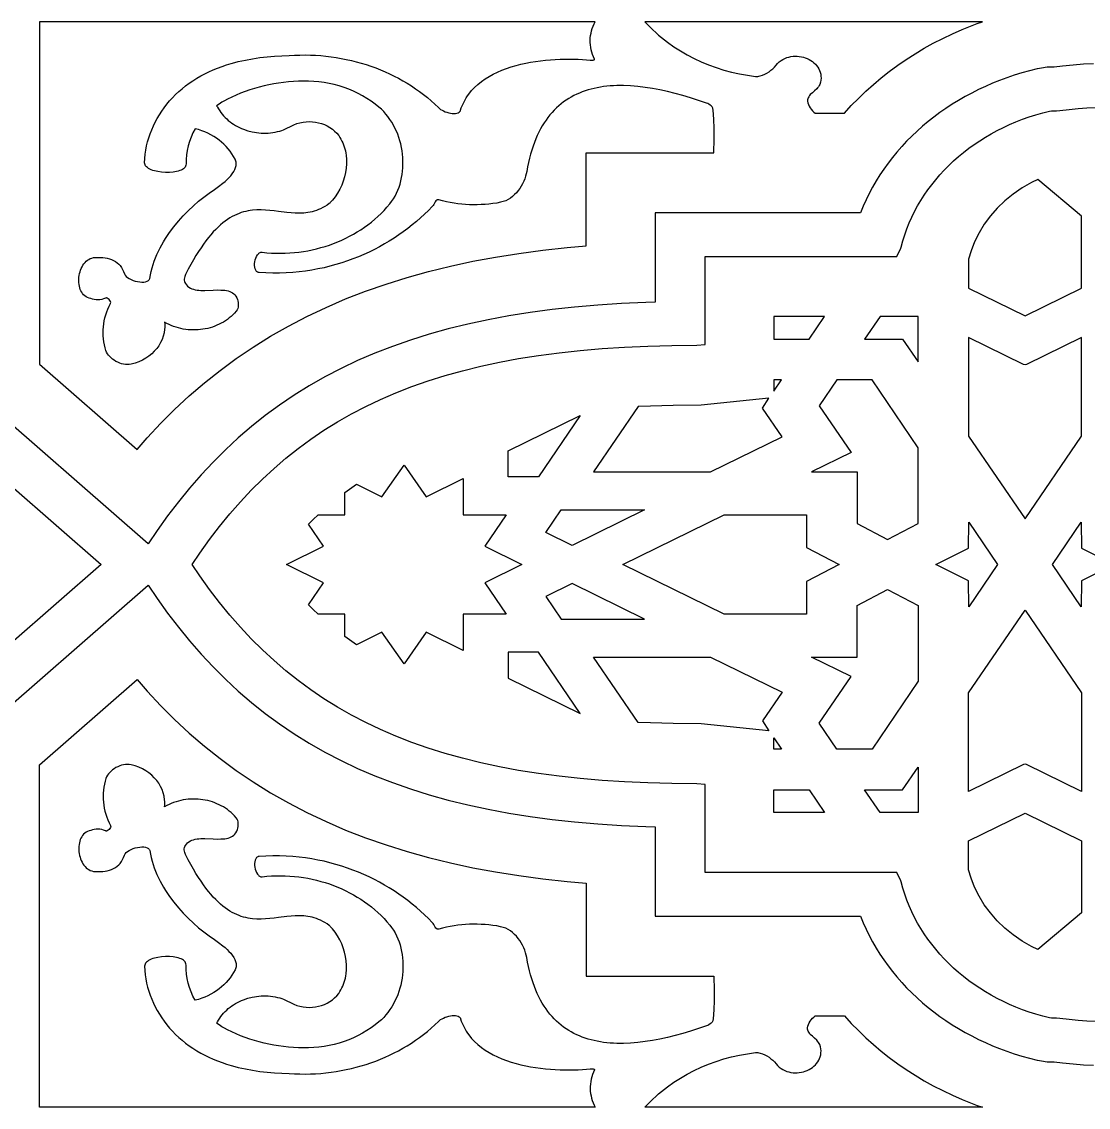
# Model space of a CAD drawing. Extents: x -305 to 314, y 31 to 146.
# Drawn here: x -42.9 to 46.2, y 38.2 to 128.9 of the extents above; entities that cross this region are included whole.
import ezdxf

# ---------------------------------------------------------------- set-up
doc = ezdxf.new("R2010")
doc.units = 0
doc.layers.add('LAYER_1', color=18, linetype='CONTINUOUS')

msp = doc.modelspace()

# ---------------------------------------------------------------- linework, layer by layer
at = {"layer": 'LAYER_1'}
for points in [[(-32.623, 117.148), (-32.604, 117.506), (-32.568, 117.861), (-32.517, 118.213), (-32.45, 118.56), (-32.367, 118.904), (-32.27, 119.243), (-32.158, 119.577), (-32.031, 119.906), (-31.891, 120.229), (-31.736, 120.547), (-31.568, 120.859), (-31.386, 121.164), (-31.192, 121.463), (-30.984, 121.754), (-30.764, 122.039), (-30.532, 122.315), (-30.288, 122.584), (-30.032, 122.844), (-29.765, 123.096), (-29.486, 123.339), (-29.197, 123.572), (-28.897, 123.796), (-28.587, 124.01), (-28.267, 124.214), (-27.937, 124.408), (-27.597, 124.591), (-27.248, 124.762), (-26.891, 124.922), (-26.525, 125.071), (-26.15, 125.207), (-25.767, 125.331), (-25.377, 125.442), (-25.086, 125.526), (-24.792, 125.603), (-24.198, 125.738), (-23.597, 125.849), (-22.989, 125.937), (-22.377, 126.006), (-21.763, 126.057), (-21.148, 126.092), (-20.534, 126.113), (-20.093, 126.14), (-19.653, 126.155), (-19.214, 126.159), (-18.776, 126.152), (-18.34, 126.133), (-17.906, 126.104), (-17.473, 126.064), (-17.043, 126.012), (-16.616, 125.95), (-16.191, 125.878), (-15.769, 125.795), (-15.351, 125.701), (-14.936, 125.597), (-14.525, 125.483), (-14.119, 125.358), (-13.716, 125.224), (-13.318, 125.079), (-12.925, 124.925), (-12.537, 124.76), (-12.155, 124.586), (-11.778, 124.402), (-11.407, 124.209), (-11.042, 124.006), (-10.683, 123.793), (-10.331, 123.571), (-9.986, 123.34), (-9.648, 123.1), (-9.318, 122.851), (-8.995, 122.593), (-8.68, 122.326), (-8.373, 122.05), (-8.075, 121.766), (-7.992, 121.688), (-7.891, 121.613), (-7.774, 121.543), (-7.645, 121.479), (-7.507, 121.421), (-7.362, 121.372), (-7.214, 121.331), (-7.065, 121.301), (-6.919, 121.281), (-6.779, 121.274), (-6.648, 121.28), (-6.528, 121.3), (-6.423, 121.336), (-6.335, 121.389), (-6.269, 121.459), (-6.244, 121.501), (-6.225, 121.547), (-6.164, 121.732), (-6.096, 121.912), (-6.021, 122.086), (-5.938, 122.256), (-5.85, 122.421), (-5.754, 122.582), (-5.652, 122.737), (-5.545, 122.888), (-5.311, 123.177), (-5.055, 123.447), (-4.779, 123.7), (-4.483, 123.937), (-4.169, 124.157), (-3.839, 124.361), (-3.494, 124.549), (-3.135, 124.722), (-2.764, 124.881), (-2.383, 125.025), (-1.992, 125.156), (-1.594, 125.274), (-1.19, 125.378), (-0.781, 125.471), (-0.369, 125.551), (0.045, 125.621), (0.459, 125.679), (0.872, 125.726), (1.283, 125.764), (1.689, 125.792), (2.09, 125.811), (2.483, 125.821), (2.869, 125.823), (3.244, 125.817), (3.607, 125.804), (3.958, 125.784), (4.294, 125.757), (4.615, 125.725), (4.727, 125.72), (4.854, 125.729), (4.908, 125.74), (4.948, 125.758), (4.969, 125.783), (4.965, 125.816), (4.876, 126.008), (4.8, 126.202), (4.736, 126.399), (4.685, 126.597), (4.646, 126.796), (4.62, 126.996), (4.606, 127.196), (4.605, 127.396), (4.615, 127.595), (4.638, 127.794), (4.672, 127.99), (4.718, 128.185), (4.776, 128.378), (4.846, 128.568), (4.927, 128.754), (5.02, 128.937), (-41.406, 128.935), (-41.406, 100.319), (-33.254, 93.202), (-32.404, 94.176), (-31.28, 95.378), (-30.111, 96.542), (-28.895, 97.668), (-27.632, 98.753), (-26.321, 99.795), (-24.962, 100.793), (-23.555, 101.745), (-22.101, 102.65), (-20.601, 103.505), (-19.056, 104.31), (-17.467, 105.065), (-15.835, 105.767), (-14.162, 106.419), (-12.448, 107.019), (-10.695, 107.568), (-8.903, 108.067), (-7.073, 108.517), (-5.203, 108.919), (-3.296, 109.274), (-1.348, 109.582), (0.639, 109.847), (2.668, 110.067), (4.281, 110.206), (4.281, 117.979), (14.946, 117.979), (14.954, 119.157), (14.952, 120.062), (14.939, 120.733), (14.915, 121.207), (14.881, 121.522), (14.836, 121.718), (14.81, 121.782), (14.782, 121.83), (14.717, 121.899), (14.626, 121.97), (14.528, 122.035), (14.423, 122.091), (14.313, 122.136), (13.652, 122.362), (12.996, 122.572), (12.344, 122.766), (11.697, 122.942), (11.057, 123.1), (10.425, 123.239), (9.8, 123.356), (9.185, 123.452), (8.579, 123.526), (7.984, 123.575), (7.4, 123.599), (6.829, 123.598), (6.548, 123.587), (6.271, 123.569), (5.997, 123.544), (5.727, 123.512), (5.461, 123.473), (5.198, 123.426), (4.939, 123.371), (4.685, 123.309), (4.434, 123.239), (4.188, 123.161), (3.946, 123.075), (3.709, 122.98), (3.476, 122.877), (3.248, 122.766), (3.024, 122.645), (2.806, 122.516), (2.592, 122.379), (2.384, 122.232), (2.181, 122.075), (1.983, 121.91), (1.79, 121.735), (1.603, 121.55), (1.422, 121.355), (1.246, 121.151), (1.077, 120.937), (0.913, 120.712), (0.755, 120.477), (0.604, 120.232), (0.458, 119.976), (0.319, 119.709), (0.187, 119.432), (0.061, 119.143), (-0.058, 118.844), (-0.171, 118.533), (-0.276, 118.21), (-0.375, 117.877), (-0.466, 117.531), (-0.55, 117.174), (-0.627, 116.805), (-0.696, 116.424), (-0.737, 116.223), (-0.793, 116.019), (-0.862, 115.813), (-0.945, 115.608), (-1.042, 115.404), (-1.151, 115.205), (-1.274, 115.012), (-1.408, 114.826), (-1.554, 114.65), (-1.712, 114.486), (-1.882, 114.335), (-2.061, 114.199), (-2.252, 114.08), (-2.452, 113.981), (-2.662, 113.903), (-2.882, 113.847), (-3.203, 113.789), (-3.526, 113.741), (-3.85, 113.702), (-4.175, 113.673), (-4.501, 113.653), (-4.827, 113.643), (-5.153, 113.642), (-5.478, 113.65), (-5.804, 113.668), (-6.128, 113.695), (-6.451, 113.732), (-6.773, 113.778), (-7.094, 113.833), (-7.413, 113.897), (-7.729, 113.971), (-8.043, 114.054), (-8.092, 114.063), (-8.137, 114.06), (-8.179, 114.047), (-8.218, 114.025), (-8.289, 113.96), (-8.353, 113.873), (-8.468, 113.669), (-8.526, 113.57), (-8.587, 113.485), (-8.905, 113.167), (-9.233, 112.854), (-9.569, 112.548), (-9.915, 112.248), (-10.27, 111.955), (-10.634, 111.67), (-11.007, 111.392), (-11.389, 111.122), (-11.78, 110.861), (-12.179, 110.608), (-12.587, 110.365), (-13.004, 110.131), (-13.429, 109.906), (-13.863, 109.692), (-14.306, 109.488), (-14.756, 109.295), (-15.215, 109.114), (-15.683, 108.944), (-16.158, 108.785), (-16.642, 108.639), (-17.134, 108.506), (-17.634, 108.385), (-18.142, 108.278), (-18.658, 108.184), (-19.182, 108.105), (-19.713, 108.04), (-20.252, 107.989), (-20.799, 107.954), (-21.354, 107.934), (-21.916, 107.929), (-22.486, 107.941), (-23.063, 107.97), (-23.121, 107.982), (-23.174, 108.004), (-23.222, 108.033), (-23.265, 108.071), (-23.303, 108.115), (-23.335, 108.165), (-23.387, 108.283), (-23.42, 108.418), (-23.436, 108.566), (-23.435, 108.723), (-23.418, 108.882), (-23.385, 109.04), (-23.338, 109.191), (-23.278, 109.33), (-23.204, 109.452), (-23.118, 109.553), (-23.071, 109.593), (-23.021, 109.627), (-22.969, 109.652), (-22.914, 109.669), (-22.856, 109.677), (-22.796, 109.675), (-22.409, 109.636), (-22.023, 109.61), (-21.637, 109.594), (-21.252, 109.591), (-20.869, 109.598), (-20.488, 109.618), (-20.108, 109.648), (-19.731, 109.689), (-19.356, 109.741), (-18.984, 109.804), (-18.616, 109.878), (-18.251, 109.963), (-17.89, 110.058), (-17.533, 110.163), (-17.18, 110.279), (-16.832, 110.404), (-16.489, 110.54), (-16.151, 110.686), (-15.819, 110.842), (-15.493, 111.007), (-15.173, 111.182), (-14.859, 111.366), (-14.552, 111.56), (-14.253, 111.763), (-13.96, 111.975), (-13.676, 112.197), (-13.399, 112.427), (-13.131, 112.666), (-12.871, 112.913), (-12.62, 113.17), (-12.378, 113.434), (-12.146, 113.707), (-11.983, 113.919), (-11.834, 114.141), (-11.697, 114.372), (-11.574, 114.611), (-11.463, 114.858), (-11.366, 115.112), (-11.281, 115.372), (-11.209, 115.637), (-11.149, 115.908), (-11.103, 116.183), (-11.068, 116.461), (-11.046, 116.741), (-11.036, 117.024), (-11.038, 117.308), (-11.052, 117.592), (-11.078, 117.876), (-11.116, 118.159), (-11.165, 118.441), (-11.227, 118.72), (-11.3, 118.996), (-11.384, 119.268), (-11.48, 119.535), (-11.587, 119.798), (-11.705, 120.054), (-11.834, 120.303), (-11.975, 120.546), (-12.126, 120.78), (-12.288, 121.005), (-12.461, 121.22), (-12.644, 121.426), (-12.838, 121.62), (-13.043, 121.802), (-13.367, 122.062), (-13.705, 122.307), (-14.054, 122.535), (-14.415, 122.749), (-14.787, 122.945), (-15.168, 123.126), (-15.559, 123.29), (-15.958, 123.437), (-16.365, 123.567), (-16.779, 123.68), (-17.199, 123.775), (-17.624, 123.852), (-18.055, 123.911), (-18.489, 123.952), (-18.927, 123.974), (-19.368, 123.977), (-19.778, 123.966), (-20.19, 123.943), (-20.602, 123.908), (-21.013, 123.862), (-21.424, 123.805), (-21.832, 123.737), (-22.239, 123.658), (-22.643, 123.568), (-23.043, 123.467), (-23.439, 123.355), (-23.831, 123.233), (-24.217, 123.1), (-24.598, 122.957), (-24.972, 122.803), (-25.339, 122.639), (-25.698, 122.466), (-25.939, 122.339), (-26.172, 122.203), (-26.399, 122.06), (-26.618, 121.907), (-26.572, 121.862), (-26.537, 121.808), (-26.447, 121.65), (-26.35, 121.496), (-26.246, 121.348), (-26.136, 121.205), (-26.018, 121.068), (-25.894, 120.936), (-25.764, 120.81), (-25.628, 120.689), (-25.486, 120.575), (-25.34, 120.466), (-25.188, 120.364), (-25.031, 120.267), (-24.87, 120.177), (-24.705, 120.094), (-24.536, 120.017), (-24.363, 119.946), (-24.007, 119.826), (-23.64, 119.733), (-23.453, 119.697), (-23.264, 119.669), (-23.073, 119.648), (-22.881, 119.634), (-22.687, 119.628), (-22.493, 119.629), (-22.298, 119.639), (-22.102, 119.656), (-21.906, 119.681), (-21.711, 119.714), (-21.516, 119.756), (-21.321, 119.805), (-21.168, 119.854), (-21.02, 119.912), (-20.731, 120.047), (-20.447, 120.192), (-20.16, 120.329), (-19.907, 120.426), (-19.649, 120.501), (-19.387, 120.553), (-19.124, 120.585), (-18.86, 120.595), (-18.598, 120.584), (-18.338, 120.553), (-18.084, 120.501), (-17.836, 120.43), (-17.595, 120.34), (-17.364, 120.231), (-17.144, 120.104), (-16.937, 119.959), (-16.744, 119.796), (-16.567, 119.615), (-16.408, 119.418), (-16.309, 119.273), (-16.218, 119.123), (-16.135, 118.969), (-16.061, 118.81), (-15.995, 118.647), (-15.937, 118.48), (-15.887, 118.311), (-15.845, 118.138), (-15.81, 117.963), (-15.784, 117.785), (-15.753, 117.425), (-15.752, 117.06), (-15.779, 116.694), (-15.834, 116.328), (-15.916, 115.967), (-16.024, 115.612), (-16.157, 115.267), (-16.315, 114.935), (-16.496, 114.617), (-16.7, 114.318), (-16.81, 114.176), (-16.925, 114.04), (-17.04, 113.919), (-17.118, 113.827), (-17.157, 113.782), (-17.202, 113.742), (-17.381, 113.617), (-17.56, 113.504), (-17.738, 113.404), (-17.916, 113.315), (-18.093, 113.237), (-18.27, 113.169), (-18.447, 113.111), (-18.624, 113.063), (-18.8, 113.023), (-18.976, 112.991), (-19.328, 112.95), (-19.68, 112.934), (-20.031, 112.94), (-20.383, 112.962), (-20.736, 112.997), (-21.444, 113.086), (-21.8, 113.132), (-22.157, 113.171), (-22.516, 113.201), (-22.878, 113.216), (-23.242, 113.212), (-23.609, 113.184), (-23.794, 113.16), (-23.979, 113.129), (-24.166, 113.089), (-24.353, 113.041), (-24.541, 112.983), (-24.73, 112.916), (-24.92, 112.838), (-25.111, 112.75), (-25.303, 112.65), (-25.496, 112.538), (-25.69, 112.413), (-25.886, 112.275), (-26.082, 112.123), (-26.28, 111.958), (-26.479, 111.777), (-26.679, 111.581), (-26.881, 111.369), (-27.084, 111.14), (-27.288, 110.895), (-27.494, 110.631), (-27.702, 110.35), (-27.91, 110.05), (-28.121, 109.73), (-28.333, 109.391), (-28.546, 109.031), (-28.761, 108.65), (-28.978, 108.248), (-29.197, 107.823), (-29.238, 107.732), (-29.271, 107.635), (-29.294, 107.535), (-29.307, 107.434), (-29.307, 107.334), (-29.294, 107.235), (-29.265, 107.142), (-29.218, 107.055), (-29.129, 106.938), (-29.029, 106.837), (-28.918, 106.751), (-28.798, 106.68), (-28.669, 106.622), (-28.532, 106.575), (-28.388, 106.539), (-28.238, 106.513), (-28.082, 106.495), (-27.921, 106.484), (-27.589, 106.48), (-26.906, 106.506), (-26.568, 106.519), (-26.24, 106.518), (-26.083, 106.51), (-25.93, 106.496), (-25.784, 106.473), (-25.644, 106.442), (-25.512, 106.4), (-25.389, 106.347), (-25.275, 106.282), (-25.171, 106.202), (-25.078, 106.109), (-24.997, 105.999), (-24.928, 105.872), (-24.873, 105.727), (-24.839, 105.605), (-24.815, 105.478), (-24.801, 105.348), (-24.8, 105.218), (-24.814, 105.09), (-24.845, 104.967), (-24.895, 104.852), (-24.967, 104.747), (-25.101, 104.595), (-25.242, 104.451), (-25.39, 104.314), (-25.544, 104.185), (-25.704, 104.063), (-25.869, 103.948), (-26.04, 103.842), (-26.215, 103.743), (-26.395, 103.652), (-26.579, 103.569), (-26.767, 103.493), (-26.958, 103.426), (-27.153, 103.366), (-27.35, 103.315), (-27.549, 103.272), (-27.751, 103.237), (-27.954, 103.21), (-28.158, 103.191), (-28.363, 103.181), (-28.569, 103.179), (-28.775, 103.186), (-28.981, 103.201), (-29.187, 103.224), (-29.392, 103.256), (-29.595, 103.297), (-29.797, 103.347), (-29.997, 103.405), (-30.195, 103.472), (-30.39, 103.548), (-30.583, 103.633), (-30.772, 103.727), (-30.957, 103.83), (-30.944, 103.679), (-30.938, 103.529), (-30.941, 103.381), (-30.951, 103.233), (-30.993, 102.943), (-31.064, 102.659), (-31.162, 102.384), (-31.287, 102.119), (-31.438, 101.866), (-31.612, 101.624), (-31.81, 101.397), (-32.03, 101.185), (-32.271, 100.991), (-32.532, 100.814), (-32.811, 100.657), (-33.108, 100.521), (-33.422, 100.408), (-33.751, 100.318), (-33.903, 100.293), (-34.06, 100.286), (-34.22, 100.295), (-34.383, 100.321), (-34.545, 100.361), (-34.705, 100.414), (-34.862, 100.48), (-35.014, 100.557), (-35.16, 100.644), (-35.296, 100.741), (-35.423, 100.846), (-35.538, 100.957), (-35.64, 101.075), (-35.727, 101.197), (-35.797, 101.323), (-35.848, 101.452), (-35.92, 101.698), (-35.98, 101.947), (-36.026, 102.196), (-36.06, 102.447), (-36.081, 102.698), (-36.089, 102.95), (-36.084, 103.201), (-36.066, 103.451), (-36.036, 103.701), (-35.993, 103.95), (-35.938, 104.196), (-35.869, 104.441), (-35.789, 104.683), (-35.696, 104.923), (-35.59, 105.159), (-35.472, 105.392), (-35.46, 105.427), (-35.457, 105.466), (-35.477, 105.552), (-35.525, 105.641), (-35.592, 105.725), (-35.671, 105.794), (-35.753, 105.84), (-35.794, 105.852), (-35.832, 105.854), (-35.868, 105.846), (-35.899, 105.827), (-36.046, 105.769), (-36.199, 105.727), (-36.354, 105.702), (-36.512, 105.692), (-36.67, 105.699), (-36.827, 105.723), (-36.98, 105.762), (-37.128, 105.818), (-37.267, 105.849), (-37.395, 105.895), (-37.512, 105.956), (-37.619, 106.03), (-37.715, 106.117), (-37.8, 106.215), (-37.875, 106.324), (-37.94, 106.442), (-37.994, 106.568), (-38.039, 106.701), (-38.074, 106.84), (-38.099, 106.984), (-38.115, 107.132), (-38.121, 107.283), (-38.117, 107.435), (-38.105, 107.588), (-38.083, 107.741), (-38.053, 107.892), (-38.013, 108.04), (-37.965, 108.185), (-37.908, 108.325), (-37.843, 108.459), (-37.77, 108.586), (-37.688, 108.705), (-37.598, 108.815), (-37.5, 108.915), (-37.394, 109.003), (-37.281, 109.079), (-37.16, 109.142), (-37.032, 109.19), (-36.896, 109.223), (-36.753, 109.239), (-36.538, 109.245), (-36.329, 109.242), (-36.125, 109.228), (-35.929, 109.203), (-35.739, 109.167), (-35.557, 109.119), (-35.384, 109.059), (-35.219, 108.986), (-35.065, 108.899), (-34.92, 108.799), (-34.787, 108.683), (-34.665, 108.553), (-34.555, 108.407), (-34.457, 108.245), (-34.373, 108.067), (-34.304, 107.871), (-34.281, 107.815), (-34.25, 107.76), (-34.163, 107.655), (-34.048, 107.558), (-33.908, 107.469), (-33.75, 107.389), (-33.578, 107.321), (-33.397, 107.264), (-33.213, 107.221), (-33.029, 107.192), (-32.851, 107.179), (-32.685, 107.183), (-32.534, 107.204), (-32.404, 107.245), (-32.348, 107.273), (-32.3, 107.306), (-32.259, 107.344), (-32.227, 107.388), (-32.203, 107.438), (-32.189, 107.493), (-32.137, 107.786), (-32.073, 108.076), (-31.998, 108.364), (-31.912, 108.649), (-31.816, 108.932), (-31.709, 109.211), (-31.593, 109.487), (-31.467, 109.76), (-31.333, 110.029), (-31.19, 110.295), (-31.039, 110.557), (-30.881, 110.815), (-30.715, 111.069), (-30.543, 111.319), (-30.18, 111.805), (-29.795, 112.273), (-29.393, 112.721), (-28.975, 113.147), (-28.546, 113.552), (-28.109, 113.933), (-27.668, 114.29), (-27.225, 114.621), (-26.785, 114.925), (-26.436, 115.166), (-26.077, 115.442), (-25.901, 115.591), (-25.732, 115.746), (-25.572, 115.906), (-25.425, 116.071), (-25.293, 116.24), (-25.18, 116.411), (-25.089, 116.584), (-25.023, 116.758), (-24.984, 116.932), (-24.976, 117.019), (-24.977, 117.106), (-24.985, 117.192), (-25.003, 117.278), (-25.03, 117.364), (-25.067, 117.448), (-25.189, 117.679), (-25.325, 117.901), (-25.475, 118.116), (-25.637, 118.321), (-25.812, 118.518), (-25.998, 118.706), (-26.195, 118.883), (-26.403, 119.051), (-26.621, 119.209), (-26.849, 119.356), (-27.086, 119.492), (-27.331, 119.616), (-27.585, 119.729), (-27.846, 119.83), (-28.114, 119.918), (-28.389, 119.994), (-28.579, 119.648), (-28.743, 119.293), (-28.88, 118.931), (-28.99, 118.563), (-29.074, 118.189), (-29.13, 117.812), (-29.159, 117.431), (-29.16, 117.049), (-29.167, 116.958), (-29.194, 116.873), (-29.238, 116.795), (-29.299, 116.723), (-29.376, 116.657), (-29.467, 116.598), (-29.57, 116.545), (-29.686, 116.498), (-29.811, 116.457), (-29.946, 116.423), (-30.089, 116.394), (-30.238, 116.372), (-30.551, 116.345), (-30.875, 116.343), (-31.199, 116.364), (-31.513, 116.408), (-31.664, 116.439), (-31.808, 116.475), (-31.944, 116.518), (-32.072, 116.565), (-32.19, 116.619), (-32.296, 116.678), (-32.39, 116.743), (-32.469, 116.813), (-32.534, 116.889), (-32.582, 116.97), (-32.612, 117.056)], [(22.763, 122.296), (22.795, 122.149), (22.843, 122.007), (22.905, 121.87), (22.981, 121.74), (23.069, 121.617), (23.17, 121.501), (23.282, 121.394), (23.405, 121.297), (25.851, 121.297), (26.419, 121.925), (27.01, 122.536), (27.624, 123.128), (28.26, 123.701), (28.916, 124.254), (29.594, 124.788), (30.292, 125.302), (31.009, 125.795), (31.744, 126.266), (32.498, 126.716), (33.27, 127.145), (34.059, 127.55), (34.864, 127.933), (35.685, 128.292), (36.521, 128.628), (36.945, 128.787), (37.372, 128.939), (9.173, 128.934), (9.39, 128.7), (9.613, 128.472), (9.842, 128.249), (10.076, 128.032), (10.317, 127.82), (10.562, 127.613), (10.813, 127.412), (11.069, 127.217), (11.596, 126.843), (12.142, 126.492), (12.706, 126.165), (13.287, 125.863), (13.884, 125.584), (14.495, 125.332), (15.121, 125.104), (15.76, 124.903), (16.411, 124.729), (17.072, 124.582), (17.743, 124.463), (18.423, 124.372), (18.509, 124.368), (18.602, 124.373), (18.699, 124.387), (18.8, 124.41), (18.998, 124.471), (19.188, 124.55), (19.371, 124.646), (19.544, 124.757), (19.708, 124.879), (19.861, 125.011), (20.002, 125.152), (20.13, 125.298), (20.264, 125.445), (20.405, 125.576), (20.555, 125.69), (20.71, 125.788), (20.872, 125.87), (21.037, 125.937), (21.207, 125.989), (21.379, 126.027), (21.553, 126.05), (21.728, 126.06), (21.902, 126.057), (22.075, 126.041), (22.246, 126.013), (22.414, 125.972), (22.577, 125.921), (22.736, 125.858), (22.888, 125.785), (23.033, 125.701), (23.17, 125.608), (23.299, 125.506), (23.417, 125.394), (23.524, 125.274), (23.62, 125.146), (23.702, 125.01), (23.771, 124.867), (23.824, 124.718), (23.862, 124.562), (23.883, 124.4), (23.887, 124.232), (23.872, 124.06), (23.837, 123.882), (23.781, 123.701), (23.737, 123.604), (23.679, 123.511), (23.608, 123.422), (23.529, 123.336), (23.351, 123.169), (23.167, 123.006), (22.995, 122.843), (22.921, 122.759), (22.857, 122.673), (22.807, 122.584), (22.773, 122.493), (22.757, 122.397)], [(45.653, 112.679), (42.013, 115.767), (41.47, 115.504), (40.691, 115.05), (39.951, 114.539), (39.257, 113.974), (38.618, 113.36), (38.04, 112.703), (37.528, 112.011), (37.087, 111.291), (36.717, 110.55), (36.42, 109.798), (36.213, 109.097), (36.212, 106.679), (40.933, 104.364), (45.655, 106.679)], [(19.936, 104.313), (19.936, 102.423), (19.944, 102.411), (22.9, 102.411), (24.192, 104.313)], [(32.007, 104.313), (28.818, 104.313), (27.525, 102.411), (30.706, 102.411), (32.018, 100.527)], [(45.654, 102.541), (41.058, 100.286), (40.933, 100.259), (40.809, 100.286), (36.212, 102.541), (36.21, 94.302), (40.933, 87.405), (45.657, 94.302)], [(19.936, 99.009), (19.936, 98.052), (20.587, 99.009)], [(28.166, 99.009), (25.212, 99.009), (23.739, 96.842), (26.401, 92.933), (23.093, 91.311), (26.909, 91.311), (26.909, 87.007), (29.452, 85.682), (32.014, 87.016), (32.015, 93.341)], [(18.986, 96.655), (19.537, 97.466), (13.869, 96.892), (11.529, 96.872), (9.648, 96.823), (8.601, 96.776), (4.886, 91.311), (14.654, 91.311), (20.632, 94.242)], [(0.281, 90.901), (-2.248, 90.901), (-2.248, 93.073), (3.76, 96.019)], [(-20.779, 83.579), (-17.683, 85.098), (-18.935, 86.94), (-18.526, 87.347), (-18.115, 87.728), (-15.895, 87.728), (-15.895, 89.592), (-15.123, 90.159), (-14.93, 90.29), (-12.799, 89.246), (-10.947, 91.875), (-9.095, 89.246), (-5.998, 90.764), (-5.998, 87.728), (-2.423, 87.728), (-4.21, 85.098), (-1.114, 83.579), (-4.21, 82.061), (-2.423, 79.431), (-5.998, 79.431), (-5.998, 76.395), (-9.095, 77.913), (-10.947, 75.283), (-12.799, 77.913), (-14.93, 76.868), (-15.123, 77), (-15.895, 77.567), (-15.895, 79.431), (-18.115, 79.431), (-18.526, 79.812), (-18.935, 80.219), (-17.683, 82.061)], [(9.141, 88.138), (3.105, 85.179), (0.904, 86.258), (2.182, 88.138)], [(7.325, 83.579), (15.784, 87.728), (22.688, 87.728), (22.684, 85.005), (25.418, 83.579), (22.684, 82.154), (22.688, 79.431), (15.784, 79.431)], [(33.467, 83.579), (36.221, 84.931), (36.243, 87.11), (38.641, 83.579), (36.243, 80.049), (36.221, 82.228)], [(43.226, 83.579), (45.623, 87.11), (45.645, 84.931), (48.4, 83.579), (45.645, 82.228), (45.623, 80.049)], [(9.141, 79.021), (3.105, 81.98), (0.904, 80.901), (2.182, 79.021)], [(28.166, 68.15), (25.212, 68.15), (23.739, 70.317), (26.401, 74.226), (23.093, 75.848), (26.909, 75.848), (26.909, 80.152), (29.452, 81.477), (32.014, 80.143), (32.015, 73.818)], [(45.654, 64.618), (41.058, 66.873), (40.933, 66.9), (40.809, 66.873), (36.212, 64.618), (36.21, 72.857), (40.933, 79.754), (45.657, 72.857)], [(0.281, 76.258), (-2.248, 76.258), (-2.248, 74.086), (3.76, 71.14)], [(18.986, 70.504), (19.537, 69.693), (13.869, 70.267), (11.529, 70.287), (9.648, 70.335), (8.601, 70.382), (4.886, 75.848), (14.654, 75.848), (20.632, 72.917)], [(-32.623, 50.011), (-32.604, 49.653), (-32.568, 49.298), (-32.517, 48.946), (-32.45, 48.599), (-32.367, 48.255), (-32.27, 47.916), (-32.158, 47.582), (-32.031, 47.253), (-31.891, 46.93), (-31.736, 46.612), (-31.568, 46.3), (-31.386, 45.995), (-31.192, 45.696), (-30.984, 45.405), (-30.764, 45.12), (-30.532, 44.844), (-30.288, 44.575), (-30.032, 44.315), (-29.765, 44.063), (-29.486, 43.82), (-29.197, 43.587), (-28.897, 43.363), (-28.587, 43.148), (-28.267, 42.944), (-27.937, 42.751), (-27.597, 42.568), (-27.248, 42.397), (-26.891, 42.237), (-26.525, 42.088), (-26.15, 41.952), (-25.767, 41.828), (-25.377, 41.717), (-25.086, 41.633), (-24.792, 41.556), (-24.198, 41.421), (-23.597, 41.31), (-22.989, 41.221), (-22.377, 41.153), (-21.763, 41.102), (-21.148, 41.067), (-20.534, 41.046), (-20.093, 41.019), (-19.653, 41.004), (-19.214, 41), (-18.776, 41.007), (-18.34, 41.026), (-17.906, 41.055), (-17.473, 41.095), (-17.043, 41.147), (-16.616, 41.208), (-16.191, 41.281), (-15.769, 41.364), (-15.351, 41.458), (-14.936, 41.562), (-14.525, 41.676), (-14.119, 41.8), (-13.716, 41.935), (-13.318, 42.08), (-12.925, 42.234), (-12.537, 42.399), (-12.155, 42.573), (-11.778, 42.757), (-11.407, 42.95), (-11.042, 43.153), (-10.683, 43.366), (-10.331, 43.587), (-9.986, 43.818), (-9.648, 44.059), (-9.318, 44.308), (-8.995, 44.566), (-8.68, 44.833), (-8.373, 45.109), (-8.075, 45.393), (-7.992, 45.471), (-7.891, 45.546), (-7.774, 45.616), (-7.645, 45.68), (-7.507, 45.738), (-7.362, 45.787), (-7.214, 45.828), (-7.065, 45.858), (-6.919, 45.878), (-6.779, 45.885), (-6.648, 45.879), (-6.528, 45.858), (-6.423, 45.823), (-6.335, 45.77), (-6.269, 45.7), (-6.244, 45.658), (-6.225, 45.612), (-6.164, 45.427), (-6.096, 45.247), (-6.021, 45.073), (-5.938, 44.903), (-5.85, 44.738), (-5.754, 44.577), (-5.652, 44.422), (-5.545, 44.271), (-5.311, 43.982), (-5.055, 43.712), (-4.779, 43.459), (-4.483, 43.222), (-4.169, 43.002), (-3.839, 42.798), (-3.494, 42.61), (-3.135, 42.437), (-2.764, 42.278), (-2.383, 42.134), (-1.992, 42.003), (-1.594, 41.885), (-1.19, 41.78), (-0.781, 41.688), (-0.369, 41.607), (0.045, 41.538), (0.459, 41.48), (0.872, 41.433), (1.283, 41.395), (1.689, 41.367), (2.09, 41.348), (2.483, 41.338), (2.869, 41.336), (3.244, 41.342), (3.607, 41.355), (3.958, 41.375), (4.294, 41.402), (4.615, 41.434), (4.727, 41.439), (4.854, 41.43), (4.908, 41.418), (4.948, 41.401), (4.969, 41.376), (4.965, 41.343), (4.876, 41.151), (4.8, 40.957), (4.736, 40.76), (4.685, 40.562), (4.646, 40.363), (4.62, 40.163), (4.606, 39.963), (4.605, 39.763), (4.615, 39.564), (4.638, 39.365), (4.672, 39.168), (4.718, 38.974), (4.776, 38.781), (4.846, 38.591), (4.927, 38.404), (5.02, 38.221), (-41.406, 38.224), (-41.406, 66.84), (-33.254, 73.957), (-32.404, 72.983), (-31.28, 71.781), (-30.111, 70.617), (-28.895, 69.491), (-27.632, 68.406), (-26.321, 67.364), (-24.962, 66.366), (-23.555, 65.414), (-22.101, 64.509), (-20.601, 63.654), (-19.056, 62.849), (-17.467, 62.094), (-15.835, 61.392), (-14.162, 60.74), (-12.448, 60.14), (-10.695, 59.591), (-8.903, 59.092), (-7.073, 58.642), (-5.203, 58.24), (-3.296, 57.885), (-1.348, 57.577), (0.639, 57.312), (2.668, 57.092), (4.281, 56.953), (4.281, 49.18), (14.946, 49.18), (14.954, 48.002), (14.952, 47.097), (14.939, 46.426), (14.915, 45.952), (14.881, 45.636), (14.836, 45.441), (14.81, 45.377), (14.782, 45.328), (14.717, 45.26), (14.626, 45.189), (14.528, 45.124), (14.423, 45.068), (14.313, 45.023), (13.652, 44.797), (12.996, 44.587), (12.344, 44.393), (11.697, 44.217), (11.057, 44.059), (10.425, 43.92), (9.8, 43.803), (9.185, 43.706), (8.579, 43.633), (7.984, 43.584), (7.4, 43.559), (6.829, 43.561), (6.548, 43.572), (6.271, 43.59), (5.997, 43.615), (5.727, 43.647), (5.461, 43.686), (5.198, 43.733), (4.939, 43.788), (4.685, 43.85), (4.434, 43.92), (4.188, 43.998), (3.946, 44.084), (3.709, 44.179), (3.476, 44.282), (3.248, 44.393), (3.024, 44.513), (2.806, 44.642), (2.592, 44.78), (2.384, 44.927), (2.181, 45.084), (1.983, 45.249), (1.79, 45.424), (1.603, 45.609), (1.422, 45.804), (1.246, 46.008), (1.077, 46.222), (0.913, 46.447), (0.755, 46.682), (0.604, 46.927), (0.458, 47.183), (0.319, 47.45), (0.187, 47.727), (0.061, 48.016), (-0.058, 48.315), (-0.171, 48.626), (-0.276, 48.948), (-0.375, 49.282), (-0.466, 49.628), (-0.55, 49.985), (-0.627, 50.354), (-0.696, 50.735), (-0.737, 50.936), (-0.793, 51.14), (-0.862, 51.346), (-0.945, 51.551), (-1.042, 51.755), (-1.151, 51.954), (-1.274, 52.147), (-1.408, 52.333), (-1.554, 52.509), (-1.712, 52.673), (-1.882, 52.824), (-2.061, 52.96), (-2.252, 53.079), (-2.452, 53.178), (-2.662, 53.256), (-2.882, 53.312), (-3.203, 53.37), (-3.526, 53.418), (-3.85, 53.456), (-4.175, 53.486), (-4.501, 53.506), (-4.827, 53.516), (-5.153, 53.517), (-5.478, 53.509), (-5.804, 53.491), (-6.128, 53.464), (-6.451, 53.427), (-6.773, 53.381), (-7.094, 53.326), (-7.413, 53.262), (-7.729, 53.188), (-8.043, 53.104), (-8.092, 53.096), (-8.137, 53.099), (-8.179, 53.112), (-8.218, 53.134), (-8.289, 53.199), (-8.353, 53.286), (-8.468, 53.49), (-8.526, 53.589), (-8.587, 53.674), (-8.905, 53.992), (-9.233, 54.305), (-9.569, 54.611), (-9.915, 54.911), (-10.27, 55.203), (-10.634, 55.489), (-11.007, 55.767), (-11.389, 56.036), (-11.78, 56.298), (-12.179, 56.55), (-12.587, 56.794), (-13.004, 57.028), (-13.429, 57.253), (-13.863, 57.467), (-14.306, 57.671), (-14.756, 57.863), (-15.215, 58.045), (-15.683, 58.215), (-16.158, 58.374), (-16.642, 58.52), (-17.134, 58.653), (-17.634, 58.774), (-18.142, 58.881), (-18.658, 58.975), (-19.182, 59.054), (-19.713, 59.119), (-20.252, 59.17), (-20.799, 59.205), (-21.354, 59.225), (-21.916, 59.229), (-22.486, 59.218), (-23.063, 59.189), (-23.121, 59.177), (-23.174, 59.155), (-23.222, 59.126), (-23.265, 59.088), (-23.303, 59.044), (-23.335, 58.994), (-23.387, 58.876), (-23.42, 58.741), (-23.436, 58.592), (-23.435, 58.436), (-23.418, 58.277), (-23.385, 58.119), (-23.338, 57.968), (-23.278, 57.829), (-23.204, 57.707), (-23.118, 57.606), (-23.071, 57.566), (-23.021, 57.532), (-22.969, 57.507), (-22.914, 57.49), (-22.856, 57.482), (-22.796, 57.484), (-22.409, 57.523), (-22.023, 57.549), (-21.637, 57.565), (-21.252, 57.568), (-20.869, 57.56), (-20.488, 57.541), (-20.108, 57.511), (-19.731, 57.47), (-19.356, 57.418), (-18.984, 57.354), (-18.616, 57.281), (-18.251, 57.196), (-17.89, 57.101), (-17.533, 56.996), (-17.18, 56.88), (-16.832, 56.754), (-16.489, 56.619), (-16.151, 56.473), (-15.819, 56.317), (-15.493, 56.152), (-15.173, 55.977), (-14.859, 55.793), (-14.552, 55.599), (-14.253, 55.396), (-13.96, 55.183), (-13.676, 54.962), (-13.399, 54.732), (-13.131, 54.493), (-12.871, 54.246), (-12.62, 53.989), (-12.378, 53.725), (-12.146, 53.452), (-11.983, 53.24), (-11.834, 53.018), (-11.697, 52.787), (-11.574, 52.548), (-11.463, 52.301), (-11.366, 52.047), (-11.281, 51.787), (-11.209, 51.522), (-11.149, 51.251), (-11.103, 50.976), (-11.068, 50.698), (-11.046, 50.418), (-11.036, 50.135), (-11.038, 49.851), (-11.052, 49.567), (-11.078, 49.283), (-11.116, 49), (-11.165, 48.718), (-11.227, 48.439), (-11.3, 48.163), (-11.384, 47.891), (-11.48, 47.624), (-11.587, 47.361), (-11.705, 47.105), (-11.834, 46.855), (-11.975, 46.613), (-12.126, 46.379), (-12.288, 46.154), (-12.461, 45.939), (-12.644, 45.733), (-12.838, 45.539), (-13.043, 45.357), (-13.367, 45.097), (-13.705, 44.852), (-14.054, 44.623), (-14.415, 44.41), (-14.787, 44.213), (-15.168, 44.033), (-15.559, 43.869), (-15.958, 43.722), (-16.365, 43.592), (-16.779, 43.479), (-17.199, 43.384), (-17.624, 43.307), (-18.055, 43.248), (-18.489, 43.207), (-18.927, 43.185), (-19.368, 43.182), (-19.778, 43.193), (-20.19, 43.216), (-20.602, 43.251), (-21.013, 43.297), (-21.424, 43.354), (-21.832, 43.422), (-22.239, 43.501), (-22.643, 43.591), (-23.043, 43.692), (-23.439, 43.804), (-23.831, 43.926), (-24.217, 44.059), (-24.598, 44.202), (-24.972, 44.356), (-25.339, 44.519), (-25.698, 44.693), (-25.939, 44.82), (-26.172, 44.956), (-26.399, 45.099), (-26.618, 45.252), (-26.572, 45.297), (-26.537, 45.35), (-26.447, 45.509), (-26.35, 45.663), (-26.246, 45.811), (-26.136, 45.954), (-26.018, 46.091), (-25.894, 46.223), (-25.764, 46.349), (-25.628, 46.47), (-25.486, 46.584), (-25.34, 46.693), (-25.188, 46.795), (-25.031, 46.892), (-24.87, 46.982), (-24.705, 47.065), (-24.536, 47.142), (-24.363, 47.213), (-24.007, 47.333), (-23.64, 47.426), (-23.453, 47.462), (-23.264, 47.49), (-23.073, 47.511), (-22.881, 47.525), (-22.687, 47.531), (-22.493, 47.53), (-22.298, 47.52), (-22.102, 47.503), (-21.906, 47.478), (-21.711, 47.445), (-21.516, 47.403), (-21.321, 47.354), (-21.168, 47.305), (-21.02, 47.247), (-20.731, 47.112), (-20.447, 46.967), (-20.16, 46.83), (-19.907, 46.733), (-19.649, 46.658), (-19.387, 46.606), (-19.124, 46.574), (-18.86, 46.564), (-18.598, 46.575), (-18.338, 46.606), (-18.084, 46.658), (-17.836, 46.728), (-17.595, 46.819), (-17.364, 46.927), (-17.144, 47.055), (-16.937, 47.2), (-16.744, 47.363), (-16.567, 47.544), (-16.408, 47.741), (-16.309, 47.886), (-16.218, 48.036), (-16.135, 48.19), (-16.061, 48.349), (-15.995, 48.512), (-15.937, 48.679), (-15.887, 48.848), (-15.845, 49.021), (-15.81, 49.196), (-15.784, 49.374), (-15.753, 49.734), (-15.752, 50.099), (-15.779, 50.465), (-15.834, 50.83), (-15.916, 51.192), (-16.024, 51.547), (-16.157, 51.892), (-16.315, 52.224), (-16.496, 52.541), (-16.7, 52.841), (-16.81, 52.983), (-16.925, 53.119), (-17.04, 53.24), (-17.118, 53.332), (-17.157, 53.377), (-17.202, 53.417), (-17.381, 53.542), (-17.56, 53.655), (-17.738, 53.755), (-17.916, 53.844), (-18.093, 53.922), (-18.27, 53.99), (-18.447, 54.048), (-18.624, 54.096), (-18.8, 54.136), (-18.976, 54.168), (-19.328, 54.209), (-19.68, 54.225), (-20.031, 54.219), (-20.383, 54.197), (-20.736, 54.162), (-21.444, 54.072), (-21.8, 54.027), (-22.157, 53.988), (-22.516, 53.958), (-22.878, 53.943), (-23.242, 53.947), (-23.609, 53.975), (-23.794, 53.999), (-23.979, 54.03), (-24.166, 54.07), (-24.353, 54.118), (-24.541, 54.176), (-24.73, 54.243), (-24.92, 54.321), (-25.111, 54.409), (-25.303, 54.509), (-25.496, 54.621), (-25.69, 54.746), (-25.886, 54.884), (-26.082, 55.036), (-26.28, 55.201), (-26.479, 55.382), (-26.679, 55.578), (-26.881, 55.79), (-27.084, 56.019), (-27.288, 56.264), (-27.494, 56.528), (-27.702, 56.809), (-27.91, 57.109), (-28.121, 57.429), (-28.333, 57.768), (-28.546, 58.128), (-28.761, 58.509), (-28.978, 58.911), (-29.197, 59.336), (-29.238, 59.427), (-29.271, 59.524), (-29.294, 59.623), (-29.307, 59.725), (-29.307, 59.825), (-29.294, 59.924), (-29.265, 60.017), (-29.218, 60.104), (-29.129, 60.221), (-29.029, 60.322), (-28.918, 60.408), (-28.798, 60.479), (-28.669, 60.537), (-28.532, 60.584), (-28.388, 60.62), (-28.238, 60.646), (-28.082, 60.664), (-27.921, 60.675), (-27.589, 60.679), (-26.906, 60.653), (-26.568, 60.64), (-26.24, 60.641), (-26.083, 60.649), (-25.93, 60.663), (-25.784, 60.686), (-25.644, 60.717), (-25.512, 60.759), (-25.389, 60.812), (-25.275, 60.877), (-25.171, 60.956), (-25.078, 61.05), (-24.997, 61.16), (-24.928, 61.287), (-24.873, 61.432), (-24.839, 61.554), (-24.815, 61.681), (-24.801, 61.811), (-24.8, 61.941), (-24.814, 62.069), (-24.845, 62.192), (-24.895, 62.307), (-24.967, 62.412), (-25.101, 62.564), (-25.242, 62.708), (-25.39, 62.845), (-25.544, 62.974), (-25.704, 63.096), (-25.869, 63.211), (-26.04, 63.317), (-26.215, 63.416), (-26.395, 63.507), (-26.579, 63.59), (-26.767, 63.666), (-26.958, 63.733), (-27.153, 63.792), (-27.35, 63.844), (-27.549, 63.887), (-27.751, 63.922), (-27.954, 63.949), (-28.158, 63.968), (-28.363, 63.978), (-28.569, 63.98), (-28.775, 63.973), (-28.981, 63.958), (-29.187, 63.935), (-29.392, 63.902), (-29.595, 63.862), (-29.797, 63.812), (-29.997, 63.754), (-30.195, 63.687), (-30.39, 63.611), (-30.583, 63.526), (-30.772, 63.432), (-30.957, 63.329), (-30.944, 63.48), (-30.938, 63.629), (-30.941, 63.778), (-30.951, 63.926), (-30.993, 64.216), (-31.064, 64.499), (-31.162, 64.774), (-31.287, 65.04), (-31.438, 65.293), (-31.612, 65.535), (-31.81, 65.762), (-32.03, 65.973), (-32.271, 66.168), (-32.532, 66.345), (-32.811, 66.502), (-33.108, 66.638), (-33.422, 66.751), (-33.751, 66.841), (-33.903, 66.866), (-34.06, 66.873), (-34.22, 66.864), (-34.383, 66.838), (-34.545, 66.798), (-34.705, 66.745), (-34.862, 66.679), (-35.014, 66.602), (-35.16, 66.514), (-35.296, 66.418), (-35.423, 66.313), (-35.538, 66.202), (-35.64, 66.084), (-35.727, 65.962), (-35.797, 65.836), (-35.848, 65.707), (-35.92, 65.461), (-35.98, 65.212), (-36.026, 64.963), (-36.06, 64.712), (-36.081, 64.461), (-36.089, 64.209), (-36.084, 63.958), (-36.066, 63.707), (-36.036, 63.458), (-35.993, 63.209), (-35.938, 62.963), (-35.869, 62.718), (-35.789, 62.476), (-35.696, 62.236), (-35.59, 62), (-35.472, 61.767), (-35.46, 61.732), (-35.457, 61.693), (-35.477, 61.607), (-35.525, 61.518), (-35.592, 61.434), (-35.671, 61.365), (-35.753, 61.319), (-35.794, 61.307), (-35.832, 61.305), (-35.868, 61.313), (-35.899, 61.332), (-36.046, 61.39), (-36.199, 61.432), (-36.354, 61.457), (-36.512, 61.467), (-36.67, 61.46), (-36.827, 61.436), (-36.98, 61.397), (-37.128, 61.341), (-37.267, 61.31), (-37.395, 61.264), (-37.512, 61.203), (-37.619, 61.129), (-37.715, 61.042), (-37.8, 60.944), (-37.875, 60.835), (-37.94, 60.717), (-37.994, 60.591), (-38.039, 60.458), (-38.074, 60.319), (-38.099, 60.175), (-38.115, 60.027), (-38.121, 59.876), (-38.117, 59.724), (-38.105, 59.571), (-38.083, 59.418), (-38.053, 59.267), (-38.013, 59.119), (-37.965, 58.974), (-37.908, 58.834), (-37.843, 58.7), (-37.77, 58.573), (-37.688, 58.454), (-37.598, 58.344), (-37.5, 58.244), (-37.394, 58.156), (-37.281, 58.08), (-37.16, 58.017), (-37.032, 57.969), (-36.896, 57.936), (-36.753, 57.92), (-36.538, 57.914), (-36.329, 57.917), (-36.125, 57.931), (-35.929, 57.956), (-35.739, 57.992), (-35.557, 58.04), (-35.384, 58.1), (-35.219, 58.173), (-35.065, 58.26), (-34.92, 58.36), (-34.787, 58.476), (-34.665, 58.606), (-34.555, 58.752), (-34.457, 58.913), (-34.373, 59.092), (-34.304, 59.288), (-34.281, 59.344), (-34.25, 59.399), (-34.163, 59.504), (-34.048, 59.601), (-33.908, 59.69), (-33.75, 59.77), (-33.578, 59.838), (-33.397, 59.895), (-33.213, 59.938), (-33.029, 59.967), (-32.851, 59.98), (-32.685, 59.976), (-32.534, 59.955), (-32.404, 59.914), (-32.348, 59.886), (-32.3, 59.853), (-32.259, 59.815), (-32.227, 59.771), (-32.203, 59.721), (-32.189, 59.666), (-32.137, 59.373), (-32.073, 59.083), (-31.998, 58.795), (-31.912, 58.51), (-31.816, 58.227), (-31.709, 57.948), (-31.593, 57.672), (-31.467, 57.399), (-31.333, 57.13), (-31.19, 56.864), (-31.039, 56.602), (-30.881, 56.344), (-30.715, 56.09), (-30.543, 55.84), (-30.18, 55.354), (-29.795, 54.886), (-29.393, 54.438), (-28.975, 54.011), (-28.546, 53.607), (-28.109, 53.226), (-27.668, 52.869), (-27.225, 52.538), (-26.785, 52.234), (-26.436, 51.993), (-26.077, 51.717), (-25.901, 51.568), (-25.732, 51.413), (-25.572, 51.252), (-25.425, 51.088), (-25.293, 50.919), (-25.18, 50.748), (-25.089, 50.575), (-25.023, 50.401), (-24.984, 50.227), (-24.976, 50.14), (-24.977, 50.053), (-24.985, 49.967), (-25.003, 49.881), (-25.03, 49.795), (-25.067, 49.711), (-25.189, 49.48), (-25.325, 49.258), (-25.475, 49.043), (-25.637, 48.838), (-25.812, 48.641), (-25.998, 48.453), (-26.195, 48.275), (-26.403, 48.108), (-26.621, 47.95), (-26.849, 47.803), (-27.086, 47.667), (-27.331, 47.543), (-27.585, 47.43), (-27.846, 47.329), (-28.114, 47.241), (-28.389, 47.165), (-28.579, 47.511), (-28.743, 47.866), (-28.88, 48.228), (-28.99, 48.596), (-29.074, 48.97), (-29.13, 49.347), (-29.159, 49.728), (-29.16, 50.11), (-29.167, 50.201), (-29.194, 50.286), (-29.238, 50.364), (-29.299, 50.436), (-29.376, 50.502), (-29.467, 50.561), (-29.57, 50.614), (-29.686, 50.661), (-29.811, 50.702), (-29.946, 50.736), (-30.089, 50.765), (-30.238, 50.787), (-30.551, 50.814), (-30.875, 50.816), (-31.199, 50.795), (-31.513, 50.751), (-31.664, 50.72), (-31.808, 50.684), (-31.944, 50.641), (-32.072, 50.593), (-32.19, 50.54), (-32.296, 50.481), (-32.39, 50.416), (-32.469, 50.346), (-32.534, 50.27), (-32.582, 50.189), (-32.612, 50.103)], [(19.936, 68.15), (19.936, 69.107), (20.587, 68.15)], [(32.007, 62.846), (28.818, 62.846), (27.525, 64.748), (30.706, 64.748), (32.018, 66.631)], [(19.936, 62.846), (19.936, 64.736), (19.944, 64.748), (22.9, 64.748), (24.192, 62.846)], [(45.653, 54.48), (42.013, 51.392), (41.47, 51.655), (40.691, 52.108), (39.951, 52.62), (39.257, 53.185), (38.618, 53.799), (38.04, 54.456), (37.528, 55.148), (37.087, 55.868), (36.717, 56.609), (36.42, 57.361), (36.213, 58.062), (36.212, 60.48), (40.933, 62.795), (45.655, 60.48)], [(22.763, 44.862), (22.795, 45.01), (22.843, 45.152), (22.905, 45.289), (22.981, 45.419), (23.069, 45.542), (23.17, 45.658), (23.282, 45.764), (23.405, 45.862), (25.851, 45.862), (26.419, 45.234), (27.01, 44.623), (27.624, 44.031), (28.26, 43.458), (28.916, 42.905), (29.594, 42.371), (30.292, 41.857), (31.009, 41.364), (31.744, 40.893), (32.498, 40.443), (33.27, 40.014), (34.059, 39.609), (34.864, 39.226), (35.685, 38.867), (36.521, 38.531), (36.945, 38.372), (37.372, 38.22), (9.173, 38.225), (9.39, 38.459), (9.613, 38.687), (9.842, 38.909), (10.076, 39.127), (10.317, 39.339), (10.562, 39.546), (10.813, 39.747), (11.069, 39.942), (11.596, 40.316), (12.142, 40.667), (12.706, 40.994), (13.287, 41.296), (13.884, 41.574), (14.495, 41.827), (15.121, 42.055), (15.76, 42.256), (16.411, 42.43), (17.072, 42.577), (17.743, 42.696), (18.423, 42.787), (18.509, 42.791), (18.602, 42.786), (18.699, 42.772), (18.8, 42.749), (18.998, 42.688), (19.188, 42.609), (19.371, 42.513), (19.544, 42.402), (19.708, 42.28), (19.861, 42.148), (20.002, 42.007), (20.13, 41.861), (20.264, 41.713), (20.405, 41.583), (20.555, 41.469), (20.71, 41.371), (20.872, 41.289), (21.037, 41.222), (21.207, 41.17), (21.379, 41.132), (21.553, 41.109), (21.728, 41.099), (21.902, 41.102), (22.075, 41.118), (22.246, 41.146), (22.414, 41.187), (22.577, 41.238), (22.736, 41.301), (22.888, 41.374), (23.033, 41.458), (23.17, 41.551), (23.299, 41.653), (23.417, 41.765), (23.524, 41.885), (23.62, 42.013), (23.702, 42.149), (23.771, 42.291), (23.824, 42.441), (23.862, 42.597), (23.883, 42.759), (23.887, 42.927), (23.872, 43.099), (23.837, 43.276), (23.781, 43.458), (23.737, 43.555), (23.679, 43.647), (23.608, 43.737), (23.529, 43.823), (23.351, 43.99), (23.167, 44.153), (22.995, 44.316), (22.921, 44.4), (22.857, 44.486), (22.807, 44.574), (22.773, 44.666), (22.757, 44.762)]]:
    msp.add_lwpolyline(points, close=True, dxfattribs=at)
for points in [[(46.663, 125.418), (45.816, 125.379), (44.953, 125.317), (44.074, 125.228), (43.38, 125.138), (43.286, 125.138), (42.772, 125.128), (42.294, 125.062), (41.962, 125.001), (41.935, 124.995), (41.292, 124.836), (40.657, 124.659), (40.03, 124.467), (39.413, 124.258), (38.805, 124.033), (38.206, 123.793), (37.618, 123.537), (37.041, 123.266), (36.474, 122.981), (35.918, 122.681), (35.373, 122.367), (34.84, 122.039), (34.32, 121.697), (33.811, 121.342), (33.316, 120.973), (32.834, 120.592), (32.365, 120.198), (31.91, 119.792), (31.469, 119.374), (31.042, 118.944), (30.63, 118.502), (30.234, 118.05), (29.853, 117.586), (29.488, 117.112), (29.138, 116.628), (28.806, 116.133), (28.49, 115.628), (28.191, 115.114), (27.91, 114.591), (27.647, 114.059), (27.402, 113.518), (27.175, 112.968), (10.022, 112.968), (10.022, 105.493), (9.246, 105.472), (7.213, 105.381), (5.233, 105.253), (3.305, 105.087), (1.426, 104.882), (-0.403, 104.639), (-2.184, 104.357), (-3.919, 104.034), (-5.608, 103.671), (-7.252, 103.267), (-8.853, 102.821), (-10.41, 102.333), (-11.924, 101.803), (-13.395, 101.23), (-14.825, 100.615), (-16.213, 99.956), (-17.56, 99.254), (-18.865, 98.51), (-20.13, 97.723), (-21.354, 96.894), (-22.539, 96.024), (-23.685, 95.113), (-24.793, 94.162), (-25.863, 93.171), (-26.898, 92.14), (-27.897, 91.072), (-28.863, 89.965), (-29.797, 88.82), (-30.701, 87.639), (-31.576, 86.419), (-32.327, 85.306), (-47.146, 98.243)], [(46.818, 45.383), (46.098, 45.416), (45.366, 45.469), (44.621, 45.545), (43.835, 45.646), (43.573, 45.666), (43.33, 45.665), (43.146, 45.669), (42.987, 45.691), (42.406, 45.837), (41.834, 45.999), (41.271, 46.178), (40.718, 46.374), (40.175, 46.585), (39.643, 46.811), (39.121, 47.053), (38.61, 47.309), (38.11, 47.58), (37.622, 47.865), (37.146, 48.164), (36.683, 48.476), (36.233, 48.801), (35.795, 49.14), (35.372, 49.491), (34.962, 49.854), (34.566, 50.228), (34.185, 50.615), (33.82, 51.013), (33.469, 51.421), (33.134, 51.84), (32.815, 52.269), (32.513, 52.709), (32.227, 53.157), (31.958, 53.615), (31.707, 54.082), (31.474, 54.558), (31.259, 55.041), (31.062, 55.533), (30.884, 56.032), (30.726, 56.539), (30.587, 57.052), (30.559, 57.131), (30.223, 57.835), (14.196, 57.835), (14.196, 65.189), (13.51, 65.258), (11.416, 65.276), (9.416, 65.328), (7.475, 65.415), (5.593, 65.537), (3.768, 65.694), (1.999, 65.887), (0.285, 66.115), (-1.376, 66.378), (-2.985, 66.677), (-4.543, 67.012), (-6.052, 67.383), (-7.513, 67.79), (-8.927, 68.233), (-10.296, 68.712), (-11.621, 69.228), (-12.904, 69.781), (-14.145, 70.37), (-15.347, 70.996), (-16.511, 71.66), (-17.639, 72.361), (-18.731, 73.1), (-19.789, 73.878), (-20.815, 74.693), (-21.809, 75.547), (-22.774, 76.44), (-23.71, 77.373), (-24.619, 78.345), (-25.502, 79.356), (-26.361, 80.408), (-27.195, 81.5), (-28.008, 82.632), (-28.647, 83.579), (-28.647, 83.579), (-28.008, 84.526), (-27.195, 85.659), (-26.361, 86.751), (-25.502, 87.803), (-24.619, 88.814), (-23.71, 89.786), (-22.774, 90.718), (-21.809, 91.612), (-20.815, 92.466), (-19.789, 93.281), (-18.731, 94.058), (-17.639, 94.797), (-16.511, 95.499), (-15.347, 96.162), (-14.145, 96.789), (-12.904, 97.378), (-11.621, 97.931), (-10.296, 98.447), (-8.927, 98.926), (-7.513, 99.369), (-6.052, 99.776), (-4.543, 100.147), (-2.985, 100.482), (-1.376, 100.781), (0.285, 101.044), (1.999, 101.272), (3.768, 101.465), (5.593, 101.622), (7.475, 101.744), (9.416, 101.831), (11.416, 101.883), (13.51, 101.9), (14.196, 101.97), (14.196, 109.324), (30.223, 109.324), (30.559, 110.028), (30.587, 110.107), (30.726, 110.62), (30.884, 111.127), (31.062, 111.626), (31.259, 112.118), (31.474, 112.601), (31.707, 113.077), (31.958, 113.544), (32.227, 114.002), (32.513, 114.45), (32.815, 114.89), (33.134, 115.319), (33.469, 115.738), (33.82, 116.146), (34.185, 116.544), (34.566, 116.93), (34.962, 117.305), (35.372, 117.668), (35.795, 118.019), (36.233, 118.358), (36.683, 118.683), (37.146, 118.995), (37.622, 119.294), (38.11, 119.579), (38.61, 119.85), (39.121, 120.106), (39.643, 120.348), (40.175, 120.574), (40.718, 120.785), (41.271, 120.98), (41.834, 121.16), (42.406, 121.322), (42.987, 121.468), (43.146, 121.49), (43.33, 121.494), (43.573, 121.493), (43.835, 121.513), (44.621, 121.614), (45.366, 121.69), (46.098, 121.743), (46.818, 121.776)], [(-51.321, 96.734), (-36.253, 83.579), (-36.253, 83.579), (-36.253, 83.579), (-51.321, 70.425)], [(-47.146, 68.916), (-32.327, 81.853), (-31.576, 80.74), (-30.701, 79.52), (-29.797, 78.338), (-28.863, 77.194), (-27.897, 76.087), (-26.898, 75.018), (-25.863, 73.988), (-24.793, 72.997), (-23.685, 72.046), (-22.539, 71.135), (-21.354, 70.265), (-20.13, 69.436), (-18.865, 68.649), (-17.56, 67.905), (-16.213, 67.203), (-14.825, 66.544), (-13.395, 65.929), (-11.924, 65.356), (-10.41, 64.825), (-8.853, 64.338), (-7.252, 63.892), (-5.608, 63.488), (-3.919, 63.125), (-2.184, 62.802), (-0.403, 62.52), (1.426, 62.277), (3.305, 62.072), (5.233, 61.906), (7.213, 61.778), (9.246, 61.686), (10.022, 61.666), (10.022, 54.191), (27.175, 54.191), (27.402, 53.641), (27.647, 53.1), (27.91, 52.568), (28.191, 52.045), (28.49, 51.531), (28.806, 51.026), (29.138, 50.531), (29.488, 50.047), (29.853, 49.573), (30.234, 49.109), (30.63, 48.656), (31.042, 48.215), (31.469, 47.785), (31.91, 47.367), (32.365, 46.961), (32.834, 46.567), (33.316, 46.186), (33.811, 45.817), (34.32, 45.462), (34.84, 45.12), (35.373, 44.792), (35.918, 44.478), (36.474, 44.178), (37.041, 43.892), (37.618, 43.622), (38.206, 43.366), (38.805, 43.126), (39.413, 42.901), (40.03, 42.692), (40.657, 42.5), (41.292, 42.323), (41.935, 42.164), (41.962, 42.158), (42.294, 42.097), (42.772, 42.031), (43.286, 42.021), (43.38, 42.021), (44.074, 41.931), (44.953, 41.842), (45.816, 41.78), (46.663, 41.741)]]:
    msp.add_lwpolyline(points, dxfattribs=at)

doc.saveas('drawing.dxf')
